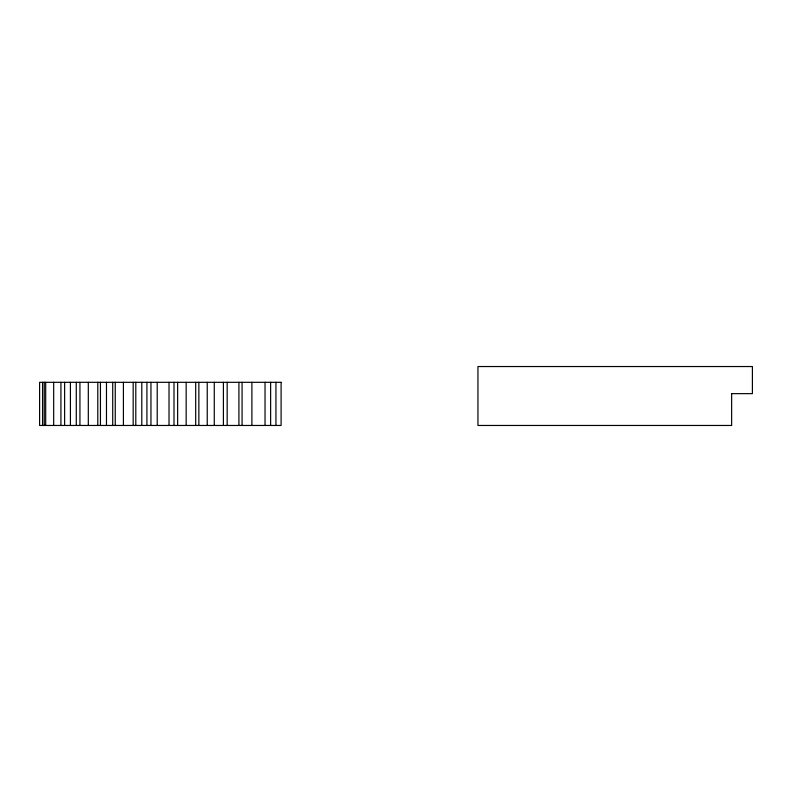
<?xml version="1.0" encoding="UTF-8"?>
<svg xmlns="http://www.w3.org/2000/svg" width="792" height="792" viewBox="0 0 792 792"><rect width="100%" height="100%" fill="white"/><g stroke="black" fill="none" stroke-linecap="round" stroke-linejoin="round"><path stroke-width="1.19" d="M731.64 393.644L752.4 393.644L752.4 366.538L477.952 366.538L477.952 425.462L731.64 425.462L731.64 393.575M275.943 382.308L275.943 425.462M270.636 382.308L270.636 425.462M265.033 382.308L265.033 425.462M251.896 382.308L251.896 425.462M242.075 382.308L242.075 425.462M238.917 382.308L238.917 425.462M227.175 382.308L227.175 425.462M223.403 382.308L223.403 425.462M214.266 382.308L214.266 425.462M207.237 382.308L207.237 425.462M198.861 382.308L198.861 425.462M195.693 382.308L195.693 425.462M186.16 382.308L186.16 425.462M177.636 382.308L177.636 425.462M174.002 382.308L174.002 425.462M169.013 382.308L169.013 425.462M157.212 382.308L157.212 425.462M150.955 382.308L150.955 425.462M146.916 382.308L146.916 425.462M141.798 382.308L141.798 425.462M135.798 382.308L135.798 425.462M133.175 382.308L133.175 425.462M123.413 382.308L123.413 425.462M115.246 382.308L115.246 425.462M112.711 382.308L112.711 425.462M106.474 382.308L106.474 425.462M100.436 382.308L100.436 425.462M97.782 382.308L97.782 425.462M88.308 382.308L88.308 425.462M79.933 382.308L79.933 425.462M76.279 382.308L76.279 425.462M70.419 382.308L70.419 425.462M64.627 382.308L64.627 425.462M60.915 382.308L60.915 425.462M53.678 382.308L53.678 425.462M45.688 382.308L45.688 425.462M44.263 382.308L44.263 425.462M42.58 382.308L42.58 425.462M281.101 382.308L39.6 382.308L39.6 425.462L281.101 425.462L281.101 382.308"/></g></svg>
